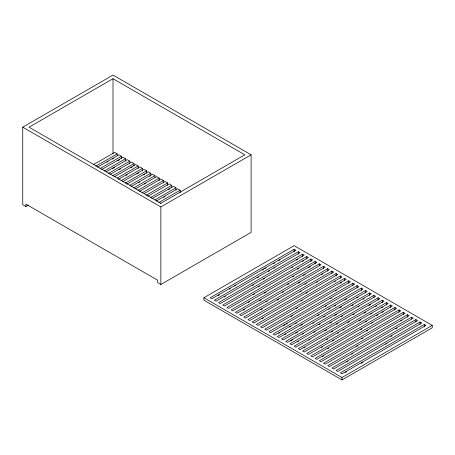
<?xml version="1.0" encoding="UTF-8"?>
<svg xmlns="http://www.w3.org/2000/svg" width="455" height="455" viewBox="0 0 455 455"><rect width="100%" height="100%" fill="white"/><g stroke="black" fill="none" stroke-linecap="round" stroke-linejoin="round"><path stroke-width="0.68" d="M25.901 206.559L22.75 204.739L22.75 127.184L113.005 75.075L251.114 154.814L251.114 232.368L160.86 284.477L157.714 282.657L157.714 280.235L25.901 204.136L25.901 206.559L28.523 205.04M160.399 203.55L244.818 154.814L113.005 78.709L29.046 127.184L160.86 203.283M93.235 164.773L114.683 152.391L117.202 153.841L117.202 155.661M95.755 166.229L117.202 153.841M97.433 167.195L118.88 154.814L121.4 156.27L121.4 158.693M106.783 162.281L108.011 161.576M112.3 159.096L113.528 158.391M99.952 168.651L121.4 156.27M101.63 169.618L123.078 157.237L125.597 158.693L125.597 161.115M117.726 160.814L119.563 159.75M104.15 171.074L125.597 158.693M106.442 171.689L127.275 159.66L129.794 161.115L129.794 163.538M112.726 168.543L114.569 167.486M108.347 173.497L129.794 161.115M110.025 174.47L131.478 162.082L133.992 163.538L133.992 165.961M119.381 169.55L120.603 168.845M112.544 175.92L133.992 163.538M114.222 176.893L135.675 164.505L138.195 165.961L138.195 168.384M130.932 167.73L132.155 167.025M117.356 177.99L138.195 165.961M118.419 179.315L139.873 166.928L142.392 168.384L142.392 170.807M125.938 175.459L127.161 174.754M120.939 180.766L142.392 168.384M122.622 181.738L144.07 169.357L146.59 170.807L146.59 173.23M136.875 173.992L138.712 172.934M125.136 183.194L146.59 170.807M126.82 184.161L148.267 171.78L150.787 173.23L150.787 175.658L149.558 176.364M143.524 174.999L144.747 174.293M129.948 185.265L150.787 173.23M131.017 186.584L152.465 174.202L154.984 175.658L154.984 177.473M138.53 182.734L139.753 182.023M133.537 188.04L154.984 175.658M135.215 189.007L156.662 176.625L159.182 178.081L159.182 180.504M144.565 184.093L145.793 183.388M137.734 190.463L159.182 178.081M139.412 191.43L160.86 179.048L163.379 180.504L163.379 182.927M141.932 192.886L163.379 180.504M144.224 193.5L165.057 181.471L167.576 182.927L167.576 185.35M146.129 195.309L167.576 182.927M147.807 196.281L169.254 183.894L171.774 185.35L171.774 187.773M150.326 197.732L171.774 185.35M152.004 198.704L173.452 186.323L175.971 187.773L175.971 190.196M168.714 189.542L169.937 188.836M155.138 199.802L175.971 187.773M156.201 201.127L177.655 188.745L180.169 190.196L180.169 192.624M163.715 197.277L164.943 196.566M158.721 202.583L180.169 190.196M22.75 127.184L160.86 206.923L251.114 154.814M203.886 297.763L294.14 245.655L432.25 325.393L432.25 327.816L341.995 379.925L203.886 300.186L203.886 297.763L341.995 377.502L432.25 325.393M294.14 249.294L210.182 297.763L211.859 298.736L295.818 250.261L294.14 249.294L294.14 251.717M218.15 295.591L219.373 294.88M229.178 289.221L230.406 288.51M234.695 286.036L235.917 285.33M262.273 270.116L263.496 269.406M264.725 268.7L265.947 267.989M273.301 263.746L274.53 263.036M278.818 260.561L280.047 259.856M298.338 251.717L214.379 300.186L216.057 301.159L300.016 252.684L298.338 251.717L298.338 254.14M224.184 296.95L225.413 296.245M257.28 277.846L258.503 277.135M268.308 271.476L269.536 270.77M273.825 268.291L275.048 267.586M302.535 254.14L218.576 302.609L220.254 303.582L304.213 255.107L302.535 254.14L302.535 256.563M252.28 285.575L253.509 284.87M263.314 279.205L264.537 278.5M296.404 260.101L297.633 259.395M306.733 256.563L222.774 305.038L224.451 306.005L308.41 257.53L306.733 256.563L306.733 258.986M258.321 286.94L259.543 286.229M291.41 267.83L292.639 267.125M302.444 261.466L303.667 260.755M310.93 258.986L226.971 307.461L228.655 308.427L312.608 259.959L310.93 258.986L310.93 261.409M253.327 294.669L254.55 293.958M297.451 269.195L298.673 268.484M315.127 261.409L231.168 309.883L232.852 310.85L316.805 262.381L315.127 261.409L315.127 263.832M248.328 302.399L249.556 301.693M264.264 293.202L266.101 292.138M292.451 276.924L293.68 276.219M308.388 267.728L310.225 266.664M319.325 263.832L235.371 312.306L237.049 313.273L321.008 264.804L319.325 263.832L319.325 265.652M243.334 310.128L244.562 309.423M259.27 300.931L261.107 299.868M287.458 284.654L288.686 283.948M303.394 275.457L305.231 274.393M323.522 266.255L239.569 314.729L241.247 315.702L325.206 267.227L323.522 266.255L323.522 268.683M265.919 301.938L267.142 301.233M282.464 292.389L283.692 291.678M298.4 283.186L300.237 282.128M327.725 268.683L243.766 317.152L245.444 318.125L329.403 269.65L327.725 268.683L327.725 271.106M260.925 309.673L262.148 308.962M277.47 300.118L278.693 299.413M305.049 284.199L306.272 283.488M321.594 274.644L322.822 273.933M331.923 271.106L247.964 319.575L249.641 320.548L333.6 272.073L331.923 271.106L331.923 273.529M300.055 291.928L301.278 291.217M316.6 282.373L317.823 281.668M336.12 273.529L252.161 322.003L253.839 322.97L337.798 274.496L336.12 273.529L336.12 275.952M261.966 318.762L263.189 318.056M306.09 293.287L307.313 292.582M340.317 275.952L256.358 324.426L258.036 325.393L341.995 276.919L340.317 275.952L340.317 278.375M301.096 301.022L302.319 300.311M334.186 281.912L335.415 281.207M344.515 278.375L260.556 326.849L262.234 327.816L346.192 279.347L344.515 278.375L344.515 280.798M296.103 308.752L297.325 308.041M340.226 283.277L341.449 282.566M348.712 280.798L264.753 329.272L266.431 330.239L350.39 281.77L348.712 280.798L348.712 283.22M291.103 316.481L292.332 315.776M335.227 291.007L336.455 290.301M352.909 283.22L268.95 331.695L270.628 332.668L354.587 284.193L352.909 283.22L352.909 285.649M283.658 325.626L284.887 324.921M286.11 324.21L287.338 323.505M330.233 298.736L331.462 298.031M357.107 285.649L273.148 334.118L274.831 335.09L358.785 286.616L357.107 285.649L357.107 288.072M278.665 333.356L279.893 332.65M289.699 326.991L290.921 326.28M295.21 323.806L296.438 323.096M325.24 306.471L326.468 305.76M361.304 288.072L277.345 336.541L279.029 337.513L362.982 289.039L361.304 288.072L361.304 290.495M284.699 334.721L285.928 334.015M300.636 325.524L302.473 324.461M317.795 315.616L319.018 314.905M328.823 309.246L330.051 308.541M334.34 306.061L335.568 305.356M344.759 300.044L346.596 298.986M365.501 290.495L281.548 338.964L283.226 339.936L367.185 291.462L365.501 290.495L365.501 292.918M295.642 333.253L297.479 332.19M312.801 323.346L314.024 322.64M323.829 316.976L325.058 316.271M339.766 307.779L341.603 306.715M356.925 297.871L358.148 297.161M369.699 292.918L285.746 341.392L287.423 342.359L371.382 293.885L369.699 292.918L369.699 295.34M290.648 340.983L292.485 339.919M302.291 334.26L303.513 333.555M318.836 324.705L320.064 324M334.772 315.508L336.609 314.445M351.931 305.601L353.154 304.896M362.959 299.231L364.188 298.525M373.902 295.34L289.943 343.815L291.621 344.782L375.58 296.313L373.902 295.34L373.902 297.763M297.297 341.989L298.52 341.284M313.842 332.44L315.065 331.729M329.773 323.238L331.615 322.18M341.421 316.515L342.643 315.81M357.966 306.966L359.194 306.255M378.099 297.763L294.14 346.238L295.818 347.205L379.777 298.736L378.099 297.763L378.099 300.186M308.848 340.169L310.071 339.464M324.779 330.973L326.622 329.909M336.427 324.25L337.65 323.539M352.972 314.695L354.195 313.99M368.903 305.498L370.745 304.435M382.297 300.186L298.338 348.661L300.016 349.628L383.974 301.159L382.297 300.186L382.297 302.609M303.855 347.899L305.077 347.193M331.428 331.979L332.656 331.268M347.978 322.424L349.201 321.719M363.909 313.228L365.746 312.164M375.551 306.505L376.78 305.794M386.494 302.609L302.535 351.084L304.213 352.056L388.172 303.582L386.494 302.609L386.494 305.038M326.434 339.709L327.663 339.003M337.468 333.339L338.691 332.633M342.985 330.154L344.208 329.448M358.915 320.957L360.752 319.893M370.558 314.234L371.786 313.529M381.591 307.864L382.814 307.159M390.691 305.038L306.733 353.507L308.41 354.479L392.369 306.005L390.691 305.038L390.691 307.461M321.44 347.438L322.669 346.733M332.474 341.074L333.697 340.363M365.564 321.964L366.793 321.258M376.598 315.599L377.821 314.888M382.109 312.414L383.337 311.703M394.889 307.461L310.93 355.929L312.608 356.902L396.567 308.427L394.889 307.461L394.889 309.883M327.475 348.803L328.703 348.092M360.57 329.699L361.793 328.988M371.599 323.329L372.827 322.618M399.086 309.883L315.127 358.358L316.805 359.325L400.764 310.85L399.086 309.883L399.086 312.306M322.481 356.532L323.71 355.827M366.605 331.058L367.833 330.353M403.284 312.306L319.325 360.781L321.008 361.748L404.961 313.273L403.284 312.306L403.284 314.729M361.611 338.787L362.84 338.082M407.481 314.729L323.522 363.204L325.206 364.171L409.159 315.702L407.481 314.729L407.481 317.152M356.618 346.522L357.84 345.811M400.741 321.048L401.97 320.337M411.678 317.152L327.725 365.627L329.403 366.593L413.362 318.125L411.678 317.152L411.678 318.972M351.624 354.252L352.847 353.546M395.748 328.777L396.97 328.066M415.876 319.575L331.923 368.049L333.6 369.022L417.559 320.548L415.876 319.575L415.876 322.003M346.63 361.981L347.853 361.276M390.754 336.507L391.977 335.801M420.079 322.003L336.12 370.472L337.798 371.445L421.757 322.97L420.079 322.003L420.079 324.426M385.76 344.236L386.983 343.531M424.276 324.426L340.317 372.895L341.995 373.868L425.954 325.393L424.276 324.426L424.276 326.849M345.22 372.491L346.443 371.78M361.151 363.289L362.993 362.231M341.995 377.502L341.995 379.925M160.86 206.923L160.86 284.477M113.005 78.709L113.005 153.841"/></g></svg>
